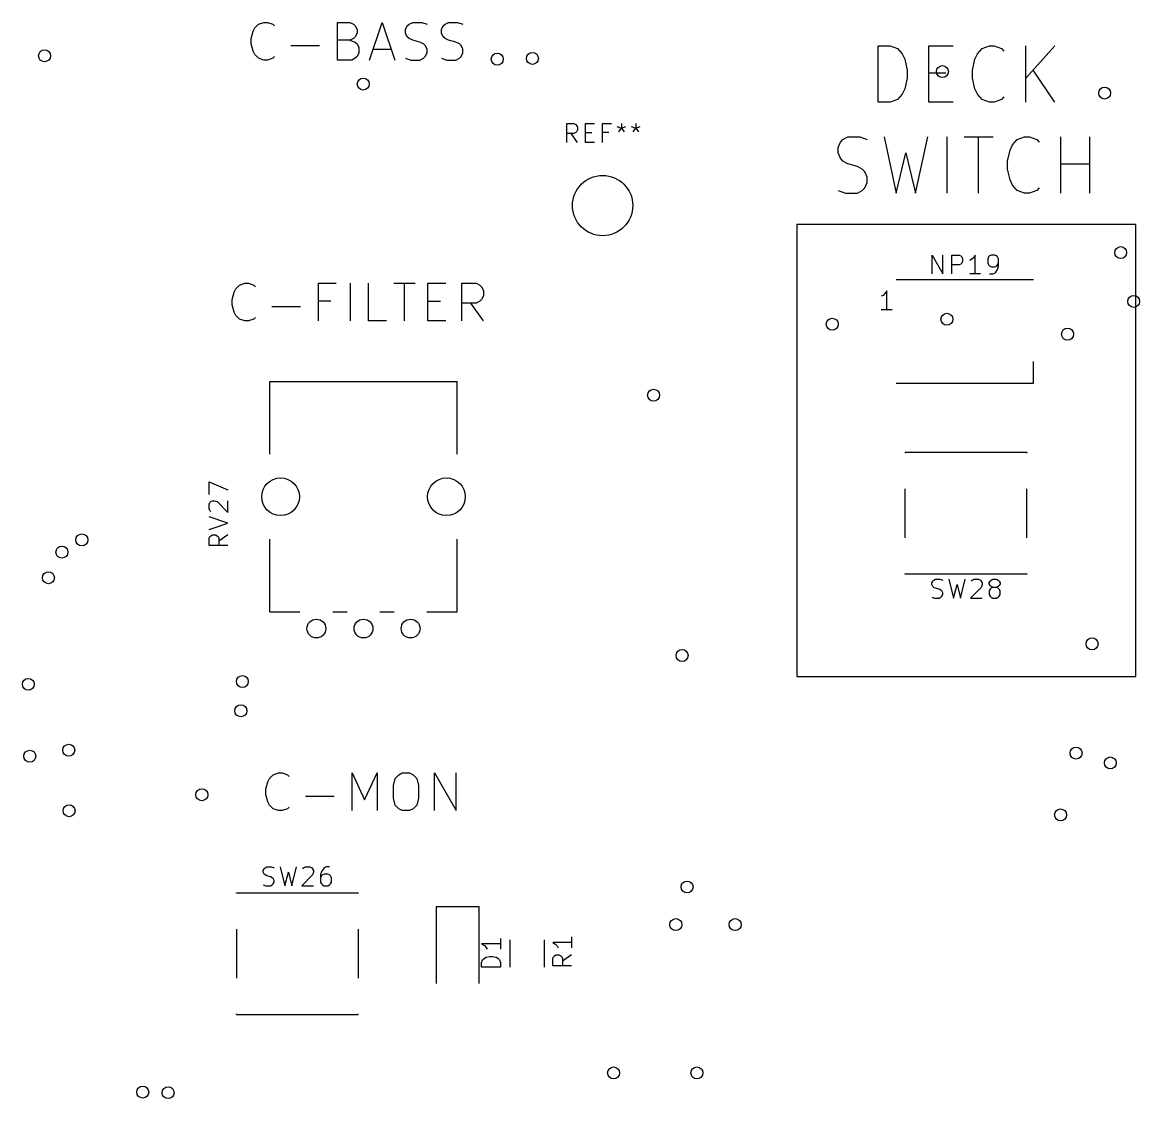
# Model space of a CAD drawing. Extents: x 0 to 360, y 0 to 265.
# Drawn here: x 179.9 to 239.2, y 73.6 to 130.7 of the extents above; entities that cross this region are included whole.
import ezdxf

# ---------------------------------------------------------------- set-up
doc = ezdxf.new("R2010")
doc.units = 0
doc.layers.add('BLACK', color=7, linetype='CONTINUOUS')

msp = doc.modelspace()

# ---------------------------------------------------------------- linework, layer by layer
at = {"layer": 'BLACK', "linetype": 'CONTINUOUS'}
for p, q in [((192.231, 130.45), (192.422, 130.64)), ((192.422, 130.64), (192.708, 130.735)), ((192.708, 130.735), (192.898, 130.735)), ((192.898, 130.735), (193.184, 130.64)), ((193.184, 130.64), (193.279, 130.545)), ((196.612, 128.735), (196.612, 130.735)), ((196.612, 130.735), (197.279, 130.735)), ((197.279, 130.735), (197.47, 130.64)), ((197.47, 130.64), (197.565, 130.545)), ((197.565, 130.545), (197.66, 130.354)), ((198.327, 128.735), (198.993, 130.735)), ((198.993, 130.735), (199.66, 128.735)), ((200.231, 130.354), (200.327, 130.545)), ((200.327, 130.545), (200.422, 130.64)), ((200.422, 130.64), (200.612, 130.735)), ((200.612, 130.735), (201.089, 130.735)), ((201.089, 130.735), (201.374, 130.64)), ((202.136, 130.354), (202.231, 130.545)), ((202.231, 130.545), (202.327, 130.64)), ((202.327, 130.64), (202.517, 130.735)), ((202.517, 130.735), (202.993, 130.735)), ((202.993, 130.735), (203.279, 130.64)), ((192.041, 129.878), (192.136, 130.259)), ((192.041, 129.592), (192.041, 129.878)), ((192.136, 130.259), (192.231, 130.45)), ((197.47, 129.878), (197.279, 129.783)), ((197.565, 129.973), (197.47, 129.878)), ((197.66, 130.164), (197.565, 129.973)), ((197.66, 130.354), (197.66, 130.164)), ((200.231, 130.164), (200.231, 130.354)), ((200.327, 129.973), (200.231, 130.164)), ((200.422, 129.878), (200.327, 129.973)), ((200.612, 129.783), (200.422, 129.878)), ((202.136, 130.164), (202.136, 130.354)), ((202.231, 129.973), (202.136, 130.164)), ((202.327, 129.878), (202.231, 129.973)), ((202.517, 129.783), (202.327, 129.878)), ((192.136, 129.211), (192.041, 129.592)), ((194.136, 129.497), (195.66, 129.497)), ((197.279, 129.783), (196.612, 129.783)), ((197.279, 129.783), (197.565, 129.688)), ((197.565, 129.688), (197.66, 129.592)), ((197.66, 129.592), (197.755, 129.402)), ((197.755, 129.402), (197.755, 129.116)), ((198.517, 129.307), (199.47, 129.307)), ((200.993, 129.688), (200.612, 129.783)), ((201.184, 129.592), (200.993, 129.688)), ((201.279, 129.497), (201.184, 129.592)), ((201.374, 129.307), (201.279, 129.497)), ((201.374, 129.116), (201.374, 129.307)), ((202.898, 129.688), (202.517, 129.783)), ((203.089, 129.592), (202.898, 129.688)), ((203.184, 129.497), (203.089, 129.592)), ((203.279, 129.307), (203.184, 129.497)), ((203.279, 129.116), (203.279, 129.307)), ((225.311, 126.489), (225.311, 129.489)), ((225.311, 129.489), (225.954, 129.489)), ((225.954, 129.489), (226.34, 129.346)), ((226.34, 129.346), (226.597, 129.06)), ((228.011, 126.489), (228.011, 129.489)), ((228.011, 129.489), (229.297, 129.489)), ((230.583, 129.06), (230.84, 129.346)), ((230.84, 129.346), (231.226, 129.489)), ((231.226, 129.489), (231.483, 129.489)), ((231.483, 129.489), (231.869, 129.346)), ((231.869, 129.346), (231.997, 129.203)), ((233.154, 126.489), (233.154, 129.489)), ((234.697, 129.489), (233.154, 127.774)), ((192.231, 129.021), (192.136, 129.211)), ((192.422, 128.83), (192.231, 129.021)), ((192.708, 128.735), (192.422, 128.83)), ((192.898, 128.735), (192.708, 128.735)), ((193.184, 128.83), (192.898, 128.735)), ((193.279, 128.926), (193.184, 128.83)), ((197.374, 128.735), (196.612, 128.735)), ((197.565, 128.83), (197.374, 128.735)), ((197.66, 128.926), (197.565, 128.83)), ((197.755, 129.116), (197.66, 128.926)), ((200.231, 128.83), (200.517, 128.735)), ((200.517, 128.735), (200.993, 128.735)), ((200.993, 128.735), (201.184, 128.83)), ((201.184, 128.83), (201.279, 128.926)), ((201.279, 128.926), (201.374, 129.116)), ((202.136, 128.83), (202.422, 128.735)), ((202.422, 128.735), (202.898, 128.735)), ((202.898, 128.735), (203.089, 128.83)), ((203.089, 128.83), (203.184, 128.926)), ((203.184, 128.926), (203.279, 129.116)), ((226.597, 129.06), (226.726, 128.774)), ((226.726, 128.774), (226.854, 128.203)), ((230.326, 128.203), (230.454, 128.774)), ((230.454, 128.774), (230.583, 129.06)), ((226.854, 128.203), (226.854, 127.774)), ((230.326, 127.774), (230.326, 128.203)), ((234.697, 126.489), (233.54, 128.203)), ((226.854, 127.774), (226.726, 127.203)), ((228.011, 128.06), (228.911, 128.06)), ((230.454, 127.203), (230.326, 127.774)), ((226.597, 126.917), (226.34, 126.632)), ((226.726, 127.203), (226.597, 126.917)), ((230.583, 126.917), (230.454, 127.203)), ((230.84, 126.632), (230.583, 126.917)), ((225.954, 126.489), (225.311, 126.489)), ((226.34, 126.632), (225.954, 126.489)), ((229.297, 126.489), (228.011, 126.489)), ((231.226, 126.489), (230.84, 126.632)), ((231.483, 126.489), (231.226, 126.489)), ((231.869, 126.632), (231.483, 126.489)), ((231.997, 126.774), (231.869, 126.632)), ((208.787, 124.356), (208.787, 125.356)), ((208.787, 125.356), (209.168, 125.356)), ((209.168, 125.356), (209.263, 125.308)), ((209.263, 125.308), (209.311, 125.26)), ((209.311, 125.26), (209.359, 125.165)), ((209.359, 125.165), (209.359, 125.022)), ((209.787, 124.356), (209.787, 125.356)), ((209.787, 125.356), (210.263, 125.356)), ((210.692, 124.356), (210.692, 125.356)), ((210.692, 125.356), (211.168, 125.356)), ((211.454, 125.213), (211.692, 125.118)), ((211.692, 125.356), (211.692, 125.118)), ((211.692, 125.118), (211.93, 125.213)), ((212.216, 125.213), (212.454, 125.118)), ((212.454, 125.356), (212.454, 125.118)), ((212.454, 125.118), (212.692, 125.213)), ((209.168, 124.832), (208.787, 124.832)), ((209.359, 124.356), (209.025, 124.832)), ((209.263, 124.879), (209.168, 124.832)), ((209.311, 124.927), (209.263, 124.879)), ((209.359, 125.022), (209.311, 124.927)), ((209.787, 124.879), (210.121, 124.879)), ((211.025, 124.879), (210.692, 124.879)), ((211.549, 124.927), (211.692, 125.118)), ((211.692, 125.118), (211.835, 124.927)), ((212.311, 124.927), (212.454, 125.118)), ((212.454, 125.118), (212.597, 124.927)), ((223.447, 124.516), (223.704, 124.659)), ((223.704, 124.659), (224.347, 124.659)), ((224.347, 124.659), (224.733, 124.516)), ((225.633, 124.659), (226.276, 121.659)), ((227.304, 121.659), (227.947, 124.659)), ((228.976, 121.659), (228.976, 124.659)), ((229.876, 124.659), (231.419, 124.659)), ((230.647, 121.659), (230.647, 124.659)), ((232.704, 124.516), (233.09, 124.659)), ((233.09, 124.659), (233.347, 124.659)), ((233.347, 124.659), (233.733, 124.516)), ((235.019, 121.659), (235.019, 124.659)), ((236.561, 121.659), (236.561, 124.659)), ((210.263, 124.356), (209.787, 124.356)), ((223.19, 124.087), (223.319, 124.373)), ((223.19, 123.802), (223.19, 124.087)), ((223.319, 124.373), (223.447, 124.516)), ((232.319, 123.944), (232.447, 124.23)), ((232.447, 124.23), (232.704, 124.516)), ((233.733, 124.516), (233.861, 124.373)), ((223.319, 123.516), (223.19, 123.802)), ((223.447, 123.373), (223.319, 123.516)), ((223.704, 123.23), (223.447, 123.373)), ((226.276, 121.659), (226.79, 123.802)), ((226.79, 123.802), (227.304, 121.659)), ((232.19, 123.373), (232.319, 123.944)), ((232.19, 122.944), (232.19, 123.373)), ((224.219, 123.087), (223.704, 123.23)), ((224.476, 122.944), (224.219, 123.087)), ((224.604, 122.802), (224.476, 122.944)), ((224.733, 122.516), (224.604, 122.802)), ((232.319, 122.373), (232.19, 122.944)), ((235.019, 123.23), (236.561, 123.23)), ((224.604, 121.944), (224.733, 122.23)), ((224.733, 122.23), (224.733, 122.516)), ((232.447, 122.087), (232.319, 122.373)), ((223.19, 121.802), (223.576, 121.659)), ((223.576, 121.659), (224.219, 121.659)), ((224.219, 121.659), (224.476, 121.802)), ((224.476, 121.802), (224.604, 121.944)), ((232.704, 121.802), (232.447, 122.087)), ((233.09, 121.659), (232.704, 121.802)), ((233.347, 121.659), (233.09, 121.659)), ((233.733, 121.802), (233.347, 121.659)), ((233.861, 121.944), (233.733, 121.802)), ((239, 120), (221, 120)), ((221, 120), (221, 96)), ((239, 96), (239, 120)), ((228.182, 117.378), (228.182, 118.378)), ((228.182, 118.378), (228.753, 117.378)), ((228.753, 117.378), (228.753, 118.378)), ((229.23, 117.378), (229.23, 118.378)), ((229.23, 118.378), (229.61, 118.378)), ((229.61, 118.378), (229.706, 118.33)), ((229.706, 118.33), (229.753, 118.282)), ((229.753, 118.282), (229.801, 118.187)), ((229.801, 118.044), (229.753, 117.949)), ((229.801, 118.187), (229.801, 118.044)), ((230.277, 118.14), (230.182, 118.092)), ((230.372, 118.235), (230.277, 118.14)), ((230.468, 118.378), (230.372, 118.235)), ((230.468, 117.378), (230.468, 118.378)), ((231.182, 118.282), (231.134, 118.187)), ((231.134, 118.187), (231.134, 117.949)), ((231.23, 118.33), (231.182, 118.282)), ((231.325, 118.378), (231.23, 118.33)), ((231.515, 118.378), (231.325, 118.378)), ((231.61, 118.33), (231.515, 118.378)), ((231.658, 118.282), (231.61, 118.33)), ((231.706, 118.187), (231.658, 118.282)), ((231.706, 117.806), (231.706, 118.187)), ((229.61, 117.854), (229.23, 117.854)), ((229.706, 117.901), (229.61, 117.854)), ((229.753, 117.949), (229.706, 117.901)), ((231.134, 117.949), (231.182, 117.854)), ((231.182, 117.854), (231.23, 117.806)), ((231.23, 117.806), (231.325, 117.759)), ((231.325, 117.759), (231.515, 117.759)), ((231.42, 117.378), (231.515, 117.425)), ((231.515, 117.759), (231.61, 117.806)), ((231.515, 117.425), (231.563, 117.473)), ((231.563, 117.473), (231.658, 117.616)), ((231.61, 117.806), (231.658, 117.854)), ((231.658, 117.854), (231.706, 117.949)), ((231.658, 117.616), (231.706, 117.806)), ((191.414, 116.784), (191.7, 116.879)), ((191.7, 116.879), (191.89, 116.879)), ((191.89, 116.879), (192.176, 116.784)), ((195.605, 114.879), (195.605, 116.879)), ((195.605, 116.879), (196.557, 116.879)), ((197.319, 114.879), (197.319, 116.879)), ((198.271, 114.879), (198.271, 116.879)), ((199.605, 116.879), (200.748, 116.879)), ((200.176, 114.879), (200.176, 116.879)), ((201.414, 114.879), (201.414, 116.879)), ((201.414, 116.879), (202.367, 116.879)), ((203.224, 114.879), (203.224, 116.879)), ((203.224, 116.879), (203.986, 116.879)), ((203.986, 116.879), (204.176, 116.784)), ((226.27, 117.08), (233.57, 117.08)), ((230.753, 117.378), (230.182, 117.378)), ((231.23, 117.378), (231.42, 117.378)), ((191.033, 116.022), (191.129, 116.403)), ((191.129, 116.403), (191.224, 116.594)), ((191.224, 116.594), (191.414, 116.784)), ((192.176, 116.784), (192.271, 116.689)), ((204.176, 116.784), (204.271, 116.689)), ((204.271, 116.689), (204.367, 116.498)), ((204.367, 116.498), (204.367, 116.213)), ((225.58, 116.24), (225.484, 116.192)), ((225.675, 116.335), (225.58, 116.24)), ((225.77, 116.478), (225.675, 116.335)), ((225.77, 115.478), (225.77, 116.478)), ((191.033, 115.736), (191.033, 116.022)), ((191.129, 115.355), (191.033, 115.736)), ((196.271, 115.927), (195.605, 115.927)), ((201.414, 115.927), (202.081, 115.927)), ((203.986, 115.832), (203.224, 115.832)), ((204.367, 114.879), (203.7, 115.832)), ((204.176, 115.927), (203.986, 115.832)), ((204.271, 116.022), (204.176, 115.927)), ((204.367, 116.213), (204.271, 116.022)), ((191.224, 115.165), (191.129, 115.355)), ((191.414, 114.974), (191.224, 115.165)), ((192.271, 115.07), (192.176, 114.974)), ((193.129, 115.641), (194.652, 115.641)), ((226.056, 115.478), (225.484, 115.478)), ((191.7, 114.879), (191.414, 114.974)), ((191.89, 114.879), (191.7, 114.879)), ((192.176, 114.974), (191.89, 114.879)), ((199.224, 114.879), (198.271, 114.879)), ((202.367, 114.879), (201.414, 114.879)), ((233.57, 111.58), (233.57, 112.73)), ((193.03, 111.67), (202.97, 111.67)), ((193.03, 107.805), (193.03, 111.67)), ((202.97, 107.805), (202.97, 111.67)), ((226.27, 111.58), (233.57, 111.58)), ((226.75, 107.9), (226.75, 107.87)), ((233.21, 107.9), (226.75, 107.9)), ((233.21, 107.9), (233.21, 107.87)), ((189.802, 105.671), (189.802, 106.338)), ((189.802, 106.338), (190.802, 105.91)), ((226.75, 103.37), (226.75, 105.97)), ((233.21, 103.37), (233.21, 105.97)), ((189.802, 105.148), (189.85, 105.243)), ((189.802, 104.91), (189.802, 105.148)), ((189.85, 105.243), (189.898, 105.29)), ((189.898, 105.29), (189.993, 105.338)), ((189.993, 105.338), (190.088, 105.338)), ((190.088, 105.338), (190.231, 105.29)), ((190.231, 105.29), (190.802, 104.719)), ((190.802, 104.719), (190.802, 105.338)), ((189.85, 104.814), (189.802, 104.91)), ((190.802, 104.148), (189.802, 104.481)), ((189.898, 104.767), (189.85, 104.814)), ((189.802, 103.814), (190.802, 104.148)), ((189.802, 103.338), (189.85, 103.433)), ((189.802, 102.957), (189.802, 103.338)), ((189.85, 103.433), (189.898, 103.481)), ((189.898, 103.481), (189.993, 103.529)), ((189.993, 103.529), (190.136, 103.529)), ((190.136, 103.529), (190.231, 103.481)), ((190.231, 103.481), (190.279, 103.433)), ((190.279, 103.433), (190.326, 103.338)), ((190.802, 103.529), (190.326, 103.195)), ((190.326, 103.338), (190.326, 102.957)), ((193.03, 99.43), (193.03, 103.295)), ((202.97, 99.43), (202.97, 103.295)), ((190.802, 102.957), (189.802, 102.957)), ((226.75, 101.44), (226.75, 101.47)), ((233.21, 101.44), (226.75, 101.44)), ((233.21, 101.47), (233.21, 101.44)), ((228.17, 100.977), (228.218, 101.072)), ((228.17, 100.882), (228.17, 100.977)), ((228.218, 100.787), (228.17, 100.882)), ((228.218, 101.072), (228.266, 101.12)), ((228.266, 101.12), (228.361, 101.168)), ((228.361, 101.168), (228.599, 101.168)), ((228.599, 101.168), (228.742, 101.12)), ((229.075, 101.168), (229.313, 100.168)), ((229.313, 100.168), (229.504, 100.882)), ((229.504, 100.882), (229.694, 100.168)), ((229.694, 100.168), (229.932, 101.168)), ((230.266, 101.072), (230.313, 101.12)), ((230.313, 101.12), (230.409, 101.168)), ((230.409, 101.168), (230.647, 101.168)), ((230.647, 101.168), (230.742, 101.12)), ((230.742, 101.12), (230.79, 101.072)), ((230.79, 101.072), (230.837, 100.977)), ((230.837, 100.882), (230.79, 100.739)), ((230.837, 100.977), (230.837, 100.882)), ((231.218, 100.977), (231.266, 101.072)), ((231.218, 100.93), (231.218, 100.977)), ((231.266, 100.834), (231.218, 100.93)), ((231.266, 101.072), (231.313, 101.12)), ((231.313, 100.787), (231.266, 100.834)), ((231.313, 101.12), (231.409, 101.168)), ((231.409, 101.168), (231.599, 101.168)), ((231.599, 101.168), (231.694, 101.12)), ((231.694, 101.12), (231.742, 101.072)), ((231.742, 100.834), (231.694, 100.787)), ((231.742, 101.072), (231.79, 100.977)), ((231.79, 100.93), (231.742, 100.834)), ((231.79, 100.977), (231.79, 100.93)), ((228.266, 100.739), (228.218, 100.787)), ((228.361, 100.691), (228.266, 100.739)), ((228.551, 100.644), (228.361, 100.691)), ((228.647, 100.596), (228.551, 100.644)), ((228.694, 100.549), (228.647, 100.596)), ((228.647, 100.215), (228.694, 100.263)), ((228.742, 100.453), (228.694, 100.549)), ((228.694, 100.263), (228.742, 100.358)), ((228.742, 100.358), (228.742, 100.453)), ((230.79, 100.739), (230.218, 100.168)), ((231.266, 100.644), (231.218, 100.549)), ((231.218, 100.549), (231.218, 100.358)), ((231.218, 100.358), (231.266, 100.263)), ((231.313, 100.691), (231.266, 100.644)), ((231.266, 100.263), (231.313, 100.215)), ((231.409, 100.739), (231.313, 100.787)), ((231.409, 100.739), (231.313, 100.691)), ((231.599, 100.739), (231.409, 100.739)), ((231.694, 100.787), (231.599, 100.739)), ((231.694, 100.691), (231.599, 100.739)), ((231.742, 100.644), (231.694, 100.691)), ((231.694, 100.215), (231.742, 100.263)), ((231.79, 100.549), (231.742, 100.644)), ((231.742, 100.263), (231.79, 100.358)), ((231.79, 100.358), (231.79, 100.549)), ((228.17, 100.215), (228.313, 100.168)), ((228.313, 100.168), (228.551, 100.168)), ((228.551, 100.168), (228.647, 100.215)), ((230.218, 100.168), (230.837, 100.168)), ((231.313, 100.215), (231.409, 100.168)), ((231.409, 100.168), (231.599, 100.168)), ((231.599, 100.168), (231.694, 100.215)), ((193.03, 99.43), (194.629, 99.43)), ((196.371, 99.43), (197.13, 99.43)), ((198.871, 99.43), (199.63, 99.43)), ((201.37, 99.43), (202.97, 99.43)), ((221, 96), (239, 96)), ((193.013, 90.5975), (193.204, 90.788)), ((193.204, 90.788), (193.489, 90.8832)), ((193.489, 90.8832), (193.68, 90.8832)), ((193.68, 90.8832), (193.966, 90.788)), ((193.966, 90.788), (194.061, 90.6928)), ((197.394, 88.8832), (197.394, 90.8832)), ((197.394, 90.8832), (198.061, 89.4547)), ((198.061, 89.4547), (198.728, 90.8832)), ((198.728, 90.8832), (198.728, 88.8832)), ((199.68, 90.5975), (199.87, 90.788)), ((199.87, 90.788), (200.061, 90.8832)), ((200.061, 90.8832), (200.442, 90.8832)), ((200.442, 90.8832), (200.632, 90.788)), ((200.632, 90.788), (200.823, 90.5975)), ((201.775, 88.8832), (201.775, 90.8832)), ((201.775, 90.8832), (202.918, 88.8832)), ((202.918, 88.8832), (202.918, 90.8832)), ((192.823, 90.0261), (192.918, 90.407)), ((192.918, 90.407), (193.013, 90.5975)), ((199.585, 90.2166), (199.68, 90.5975)), ((199.585, 89.5499), (199.585, 90.2166)), ((200.823, 90.5975), (200.918, 90.2166)), ((200.918, 90.2166), (200.918, 89.5499)), ((192.823, 89.7404), (192.823, 90.0261)), ((192.918, 89.3594), (192.823, 89.7404)), ((194.918, 89.6451), (196.442, 89.6451)), ((193.013, 89.169), (192.918, 89.3594)), ((193.204, 88.9785), (193.013, 89.169)), ((193.489, 88.8832), (193.204, 88.9785)), ((193.966, 88.9785), (193.68, 88.8832)), ((194.061, 89.0737), (193.966, 88.9785)), ((199.68, 89.169), (199.585, 89.5499)), ((199.87, 88.9785), (199.68, 89.169)), ((200.061, 88.8832), (199.87, 88.9785)), ((200.632, 88.9785), (200.442, 88.8832)), ((200.823, 89.169), (200.632, 88.9785)), ((200.918, 89.5499), (200.823, 89.169)), ((193.68, 88.8832), (193.489, 88.8832)), ((200.442, 88.8832), (200.061, 88.8832)), ((192.678, 85.7051), (192.726, 85.8004)), ((192.678, 85.6099), (192.678, 85.7051)), ((192.726, 85.5147), (192.678, 85.6099)), ((192.726, 85.8004), (192.774, 85.848)), ((192.774, 85.467), (192.726, 85.5147)), ((192.774, 85.848), (192.869, 85.8956)), ((192.869, 85.4194), (192.774, 85.467)), ((192.869, 85.8956), (193.107, 85.8956)), ((193.059, 85.3718), (192.869, 85.4194)), ((193.107, 85.8956), (193.25, 85.848)), ((193.583, 85.8956), (193.821, 84.8956)), ((193.821, 84.8956), (194.012, 85.6099)), ((194.012, 85.6099), (194.202, 84.8956)), ((194.202, 84.8956), (194.44, 85.8956)), ((195.298, 85.467), (194.726, 84.8956)), ((194.774, 85.8004), (194.821, 85.848)), ((194.821, 85.848), (194.917, 85.8956)), ((194.917, 85.8956), (195.155, 85.8956)), ((195.155, 85.8956), (195.25, 85.848)), ((195.25, 85.848), (195.298, 85.8004)), ((195.298, 85.8004), (195.345, 85.7051)), ((195.345, 85.6099), (195.298, 85.467)), ((195.345, 85.7051), (195.345, 85.6099)), ((195.774, 85.6575), (195.726, 85.467)), ((195.726, 85.467), (195.726, 85.0861)), ((195.774, 85.4194), (195.726, 85.3242)), ((195.869, 85.8004), (195.774, 85.6575)), ((195.821, 85.467), (195.774, 85.4194)), ((195.917, 85.5147), (195.821, 85.467)), ((195.917, 85.848), (195.869, 85.8004)), ((196.012, 85.8956), (195.917, 85.848)), ((196.107, 85.5147), (195.917, 85.5147)), ((196.202, 85.8956), (196.012, 85.8956)), ((196.202, 85.467), (196.107, 85.5147)), ((196.25, 85.4194), (196.202, 85.467)), ((196.298, 85.3242), (196.25, 85.4194)), ((192.678, 84.9432), (192.821, 84.8956)), ((192.821, 84.8956), (193.059, 84.8956)), ((193.155, 85.3242), (193.059, 85.3718)), ((193.059, 84.8956), (193.155, 84.9432)), ((193.202, 85.2766), (193.155, 85.3242)), ((193.155, 84.9432), (193.202, 84.9909)), ((193.25, 85.1813), (193.202, 85.2766)), ((193.202, 84.9909), (193.25, 85.0861)), ((193.25, 85.0861), (193.25, 85.1813)), ((194.726, 84.8956), (195.345, 84.8956)), ((195.726, 85.0861), (195.774, 84.9909)), ((195.774, 84.9909), (195.821, 84.9432)), ((195.821, 84.9432), (195.917, 84.8956)), ((195.917, 84.8956), (196.107, 84.8956)), ((196.107, 84.8956), (196.202, 84.9432)), ((196.202, 84.9432), (196.25, 84.9909)), ((196.25, 84.9909), (196.298, 85.0861)), ((196.298, 85.0861), (196.298, 85.3242)), ((191.258, 84.528), (197.718, 84.528)), ((191.258, 84.498), (191.258, 84.528)), ((197.718, 84.528), (197.718, 84.498)), ((204.135, 83.7725), (201.865, 83.7725)), ((201.865, 83.7725), (201.865, 79.7125)), ((204.135, 79.7125), (204.135, 83.7725)), ((191.258, 82.598), (191.258, 79.998)), ((197.718, 82.598), (197.718, 79.998)), ((205.272, 82.0982), (205.272, 81.5268)), ((205.79, 80.5729), (205.79, 82.0271)), ((207.61, 80.5729), (207.61, 82.0271)), ((209.042, 81.89), (208.042, 81.89)), ((208.042, 81.89), (208.185, 81.7948)), ((209.042, 82.1757), (209.042, 81.6043)), ((205.272, 81.8125), (204.272, 81.8125)), ((204.272, 81.8125), (204.415, 81.7173)), ((204.415, 81.7173), (204.51, 81.622)), ((204.51, 81.622), (204.558, 81.5268)), ((208.185, 81.7948), (208.28, 81.6995)), ((208.28, 81.6995), (208.328, 81.6043)), ((204.272, 80.8125), (204.32, 80.9554)), ((204.272, 80.5744), (204.272, 80.8125)), ((204.32, 80.9554), (204.415, 81.0506)), ((204.415, 81.0506), (204.51, 81.0982)), ((204.51, 81.0982), (204.701, 81.1458)), ((204.701, 81.1458), (204.844, 81.1458)), ((204.844, 81.1458), (205.034, 81.0982)), ((205.034, 81.0982), (205.13, 81.0506)), ((205.13, 81.0506), (205.225, 80.9554)), ((205.225, 80.9554), (205.272, 80.8125)), ((205.272, 80.8125), (205.272, 80.5744)), ((208.042, 81.0329), (208.09, 81.1281)), ((208.042, 80.6519), (208.042, 81.0329)), ((208.09, 81.1281), (208.138, 81.1757)), ((208.138, 81.1757), (208.233, 81.2233)), ((208.233, 81.2233), (208.376, 81.2233)), ((208.376, 81.2233), (208.471, 81.1757)), ((208.471, 81.1757), (208.519, 81.1281)), ((208.519, 81.1281), (208.566, 81.0329)), ((209.042, 81.2233), (208.566, 80.89)), ((208.566, 81.0329), (208.566, 80.6519)), ((205.272, 80.5744), (204.272, 80.5744)), ((209.042, 80.6519), (208.042, 80.6519)), ((191.258, 78.068), (191.258, 78.098)), ((191.258, 78.068), (197.718, 78.068)), ((197.718, 78.068), (197.718, 78.098))]:
    msp.add_line(p, q, dxfattribs=at)
at = {"layer": 'WHITE'}
for centre, radius in [((181.07, 128.96), 0.3175), ((205.1, 128.78), 0.3175), ((206.97, 128.82), 0.3175), ((228.726, 128.12), 0.3175), ((197.99, 127.46), 0.3175), ((237.34, 126.98), 0.3175), ((210.692, 121.008), 1.6), ((238.19, 118.51), 0.3175), ((238.88, 115.92), 0.3175), ((228.97, 114.97), 0.3175), ((222.88, 114.71), 0.3175), ((235.37, 114.18), 0.3175), ((213.4, 110.94), 0.3175), ((193.6, 105.55), 1), ((202.4, 105.55), 1), ((183.05, 103.26), 0.3175), ((181.99, 102.608), 0.3175), ((181.28, 101.25), 0.3175), ((195.5, 98.55), 0.5), ((198, 98.55), 0.5), ((200.5, 98.55), 0.5), ((236.67, 97.74), 0.3175), ((214.91, 97.12), 0.3175), ((180.21, 95.59), 0.3175), ((191.57, 95.7386), 0.3175), ((191.49, 94.1856), 0.3175), ((180.288, 91.7726), 0.3175), ((182.356, 92.0924), 0.3175), ((235.82, 91.9382), 0.3175), ((237.641, 91.417), 0.3175), ((189.42, 89.73), 0.3175), ((182.371, 88.877), 0.3175), ((235, 88.66), 0.3175), ((215.176, 84.83), 0.3175), ((214.578, 82.8318), 0.3175), ((217.728, 82.8318), 0.3175), ((211.276, 74.9578), 0.3175), ((215.696, 74.9578), 0.3175), ((186.28, 73.94), 0.3175), ((187.63, 73.91), 0.3175)]:
    msp.add_circle(centre, radius, dxfattribs=at)

doc.saveas('drawing.dxf')
